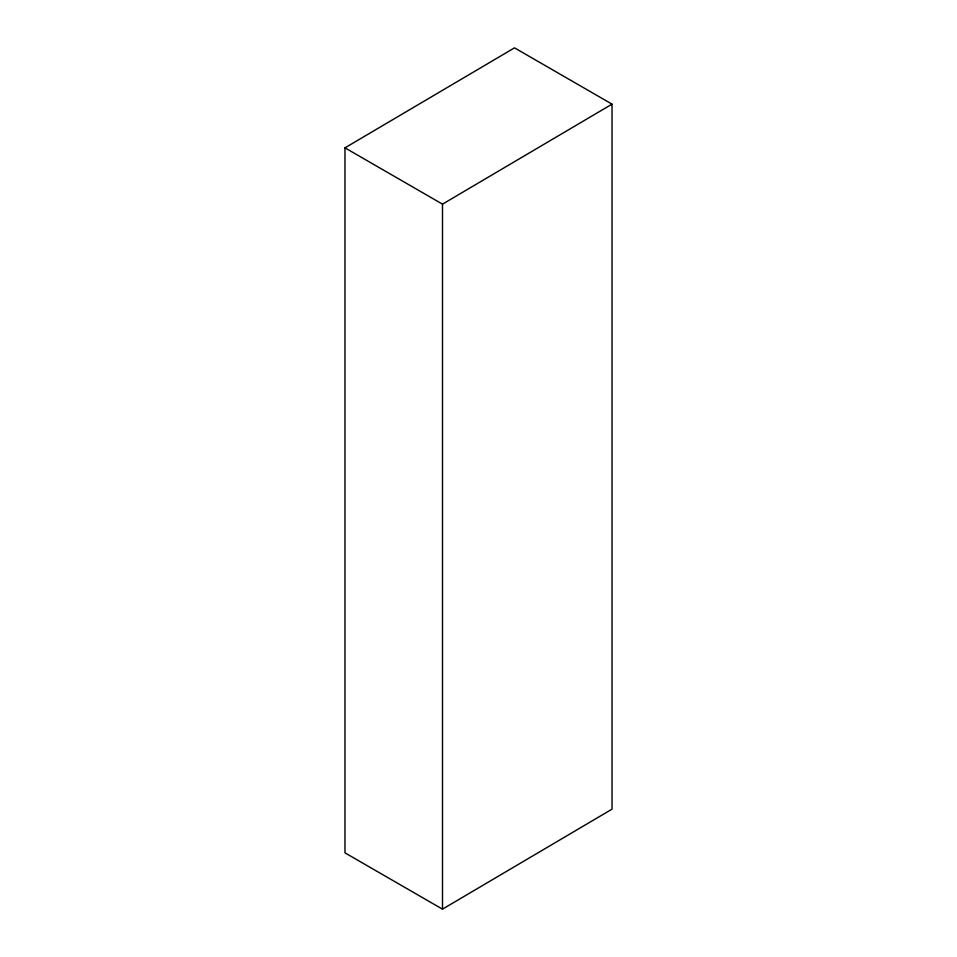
<?xml version="1.0" encoding="UTF-8"?>
<svg xmlns="http://www.w3.org/2000/svg" width="957" height="957" viewBox="0 0 957 957"><rect width="100%" height="100%" fill="white"/><g stroke="black" fill="none" stroke-linecap="round" stroke-linejoin="round"><path stroke-width="1.44" d="M344.975 147.845L344.975 852.854L442.493 909.15L612.025 809.155L612.025 104.146L514.507 47.85L344.975 147.845L442.493 204.152L442.493 909.15M442.493 204.152L612.025 104.146"/></g></svg>
